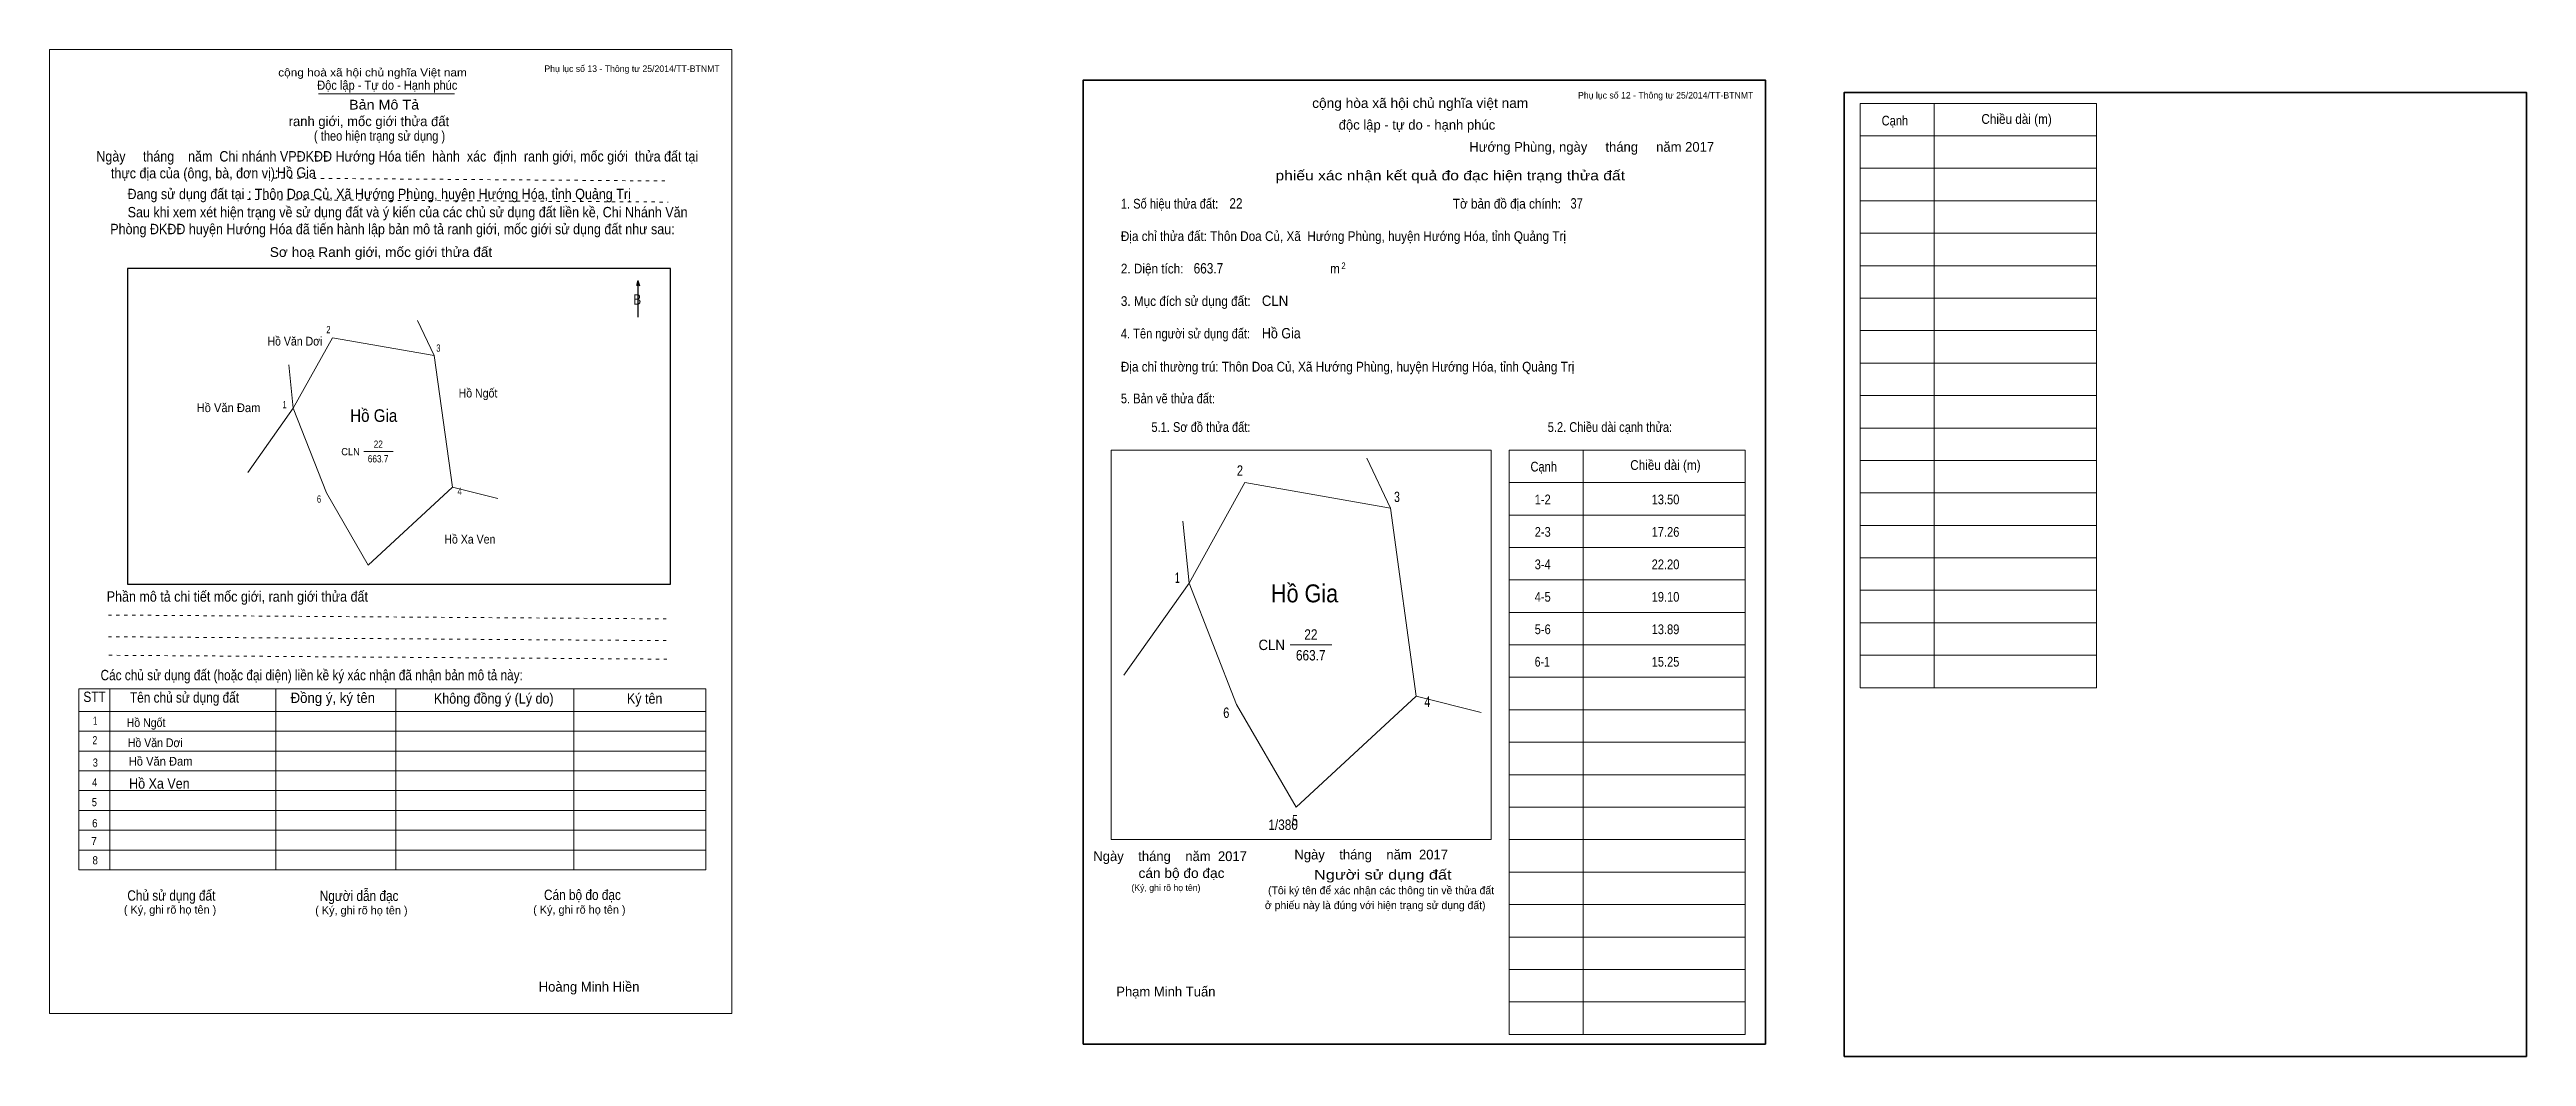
# Model space of a CAD drawing. Header units: centimetres. Extents: x 8 to 84.3, y -1.9 to 29.1.
import ezdxf
from ezdxf.enums import TextEntityAlignment as Align

# ---------------------------------------------------------------- set-up
doc = ezdxf.new("R2010")
doc.units = ezdxf.units.CM
doc.header["$LTSCALE"] = 0.12
doc.linetypes.add('DOTTED', pattern=[1.5, 0.3, -1.2])
for name, color, linetype, lineweight in [('1', 7, 'Continuous', 13), ('33', 7, 'Continuous', 13), ('6', 7, 'Continuous', 13), ('62', 7, 'Continuous', 13), ('63', 7, 'Continuous', 13)]:
    doc.layers.add(name, color=color, linetype=linetype, lineweight=lineweight)
for name, color, linetype in [('2', 7, 'Continuous'), ('30', 7, 'Continuous'), ('32', 7, 'Continuous'), ('34', 7, 'Continuous')]:
    doc.layers.add(name, color=color, linetype=linetype)

msp = doc.modelspace()

# ---------------------------------------------------------------- linework, layer by layer
at = {"layer": '1'}
msp.add_lwpolyline([(29.04, -0.61), (29.04, 29.09), (8.04, 29.09), (8.04, -0.61)], close=True, dxfattribs=at)
at = {"layer": '33'}
for p, q in [((17.72, 16.71), (18.62, 16.71)), ((46.23, 10.75), (47.51, 10.75))]:
    msp.add_line(p, q, dxfattribs=at)
at = {"layer": '6'}
for p, q in [((19.88, 19.66), (19.37, 20.74)), ((15.54, 18.04), (15.41, 19.38)), ((14.14, 16.06), (15.54, 18.04)), ((49.32, 14.96), (48.59, 16.5)), ((20.44, 15.61), (17.85, 13.21)), ((43.12, 12.65), (42.93, 14.56)), ((41.11, 9.82), (43.12, 12.65)), ((50.11, 9.17), (46.42, 5.75))]:
    msp.add_line(p, q, dxfattribs=at)
for points in [[(19.88, 19.66), (16.75, 20.21), (15.54, 18.04)], [(19.88, 19.66), (20.44, 15.61), (21.84, 15.26)], [(15.54, 18.04), (16.57, 15.43), (17.85, 13.21)], [(49.32, 14.96), (44.84, 15.75), (43.12, 12.65)], [(49.32, 14.96), (50.11, 9.17), (52.11, 8.67)], [(43.12, 12.65), (44.58, 8.91), (46.42, 5.75)]]:
    msp.add_lwpolyline(points, dxfattribs=at)
at = {"layer": '62'}
for p, q in [((16.32, 27.72), (20.51, 27.72)), ((8.94, 9.4), (28.24, 9.4)), ((8.94, 3.82), (8.94, 9.4)), ((9.9, 3.82), (9.9, 9.4)), ((15.01, 3.82), (15.01, 9.38)), ((18.7, 3.82), (18.7, 9.38)), ((24.18, 3.82), (24.18, 9.4)), ((28.24, 3.82), (28.24, 9.4)), ((8.94, 8.7), (28.24, 8.7)), ((8.94, 8.09), (28.24, 8.09)), ((8.94, 7.48), (28.24, 7.48)), ((8.94, 6.87), (28.24, 6.87)), ((8.94, 6.26), (28.24, 6.26)), ((8.94, 5.65), (28.24, 5.65)), ((8.94, 5.04), (28.24, 5.04)), ((8.94, 4.43), (28.24, 4.43)), ((8.94, 3.82), (28.24, 3.82))]:
    msp.add_line(p, q, dxfattribs=at)
at = {"layer": '62', "linetype": 'DOTTED'}
for p, q in [((14.13, 24.47), (27.08, 24.39)), ((14.93, 25.13), (26.99, 25.04)), ((9.85, 11.67), (27.02, 11.55)), ((9.85, 11), (27.02, 10.88)), ((9.87, 10.43), (27.04, 10.31))]:
    msp.add_line(p, q, dxfattribs=at)
at = {"layer": '62', "lineweight": 25}
for p, q in [((26.15, 21.96), (26.11, 21.81)), ((26.15, 21.97), (26.15, 20.84)), ((26.15, 21.96), (26.2, 21.81))]:
    msp.add_line(p, q, dxfattribs=at)
msp.add_lwpolyline([(10.44, 12.62), (27.16, 12.62), (27.16, 22.34), (10.44, 22.34)], close=True, dxfattribs=at)
at = {"layer": '63'}
for p, q in [((63.78, 27.43), (71.05, 27.43)), ((63.78, 9.43), (63.78, 27.43)), ((66.06, 9.43), (66.06, 27.43)), ((71.05, 9.43), (71.05, 27.43)), ((63.78, 26.43), (71.05, 26.43)), ((63.78, 25.43), (71.05, 25.43)), ((63.78, 24.43), (71.05, 24.43)), ((63.78, 23.43), (71.05, 23.43)), ((63.78, 22.43), (71.05, 22.43)), ((63.78, 21.43), (71.05, 21.43)), ((63.78, 20.43), (71.05, 20.43)), ((63.78, 19.43), (71.05, 19.43)), ((63.78, 18.43), (71.05, 18.43)), ((63.78, 17.43), (71.05, 17.43)), ((40.72, 16.75), (52.42, 16.75)), ((40.72, 4.75), (40.72, 16.75)), ((52.42, 4.75), (52.42, 16.75)), ((52.97, 16.75), (60.24, 16.75)), ((52.97, -1.25), (52.97, 16.75)), ((55.25, -1.25), (55.25, 16.75)), ((60.24, -1.25), (60.24, 16.75)), ((63.78, 16.43), (71.05, 16.43)), ((52.97, 15.75), (60.24, 15.75)), ((63.78, 15.43), (71.05, 15.43)), ((52.97, 14.75), (60.24, 14.75)), ((52.97, 13.75), (60.24, 13.75)), ((63.78, 14.43), (71.05, 14.43)), ((63.78, 13.43), (71.05, 13.43)), ((52.97, 12.75), (60.24, 12.75)), ((63.78, 12.43), (71.05, 12.43)), ((52.97, 11.75), (60.24, 11.75)), ((52.97, 10.75), (60.24, 10.75)), ((63.78, 11.43), (71.05, 11.43)), ((63.78, 10.43), (71.05, 10.43)), ((52.97, 9.75), (60.24, 9.75)), ((63.78, 9.43), (71.05, 9.43)), ((52.97, 8.75), (60.24, 8.75)), ((52.97, 7.75), (60.24, 7.75)), ((52.97, 6.75), (60.24, 6.75)), ((52.97, 5.75), (60.24, 5.75)), ((40.72, 4.75), (52.42, 4.75)), ((52.97, 4.75), (60.24, 4.75)), ((52.97, 3.75), (60.24, 3.75)), ((52.97, 2.75), (60.24, 2.75)), ((52.97, 1.75), (60.24, 1.75)), ((52.97, 0.75), (60.24, 0.75)), ((52.97, -0.25), (60.24, -0.25)), ((52.97, -1.25), (60.24, -1.25))]:
    msp.add_line(p, q, dxfattribs=at)
at = {"layer": '63', "lineweight": 35}
for points in [[(39.86, -1.55), (39.86, 28.15), (60.86, 28.15), (60.86, -1.55)], [(63.29, -1.93), (63.29, 27.77), (84.29, 27.77), (84.29, -1.93)]]:
    msp.add_lwpolyline(points, close=True, dxfattribs=at)

# ---------------------------------------------------------------- texts
at = {"layer": '2'}
for s, height, width, p in [('Hồ Văn Dơi', 0.27, 0.9, (15.595, 19.97)), ('Hồ Ngốt', 0.27, 0.9, (21.23, 18.37)), ('Hồ Văn Đam', 0.27, 0.95, (13.55, 17.92)), ('Hồ Gia', 0.3868, 0.9, (18.02, 17.62)), ('Hồ Xa Ven', 0.27, 0.9, (20.98, 13.87)), ('Hồ Gia', 0.5525, 0.9, (46.675, 12.06)), ('Hồ Ngốt', 0.27, 0.9, (11.01, 8.22)), ('Hồ Văn Dơi', 0.27, 0.9, (11.295, 7.6)), ('Hồ Văn Đam', 0.27, 0.95, (11.46, 7.03))]:
    msp.add_text(s, height=height, dxfattribs=dict(at, width=width)).set_placement(p, align=Align.CENTER)
at = {"layer": '30'}
for s, height, width, p in [('1-2', 0.3, 0.85, (53.76, 15.08)), ('13.50', 0.3, 0.85, (57.36, 15.08)), ('2-3', 0.3, 0.85, (53.76, 14.08)), ('17.26', 0.3, 0.85, (57.36, 14.08)), ('3-4', 0.3, 0.85, (53.76, 13.08)), ('22.20', 0.3, 0.85, (57.36, 13.08)), ('4-5', 0.3, 0.85, (53.76, 12.08)), ('19.10', 0.3, 0.85, (57.36, 12.08)), ('5-6', 0.3, 0.85, (53.76, 11.08)), ('13.89', 0.3, 0.85, (57.36, 11.08)), ('6-1', 0.3, 0.8, (53.76, 10.08)), ('15.25', 0.3, 0.85, (57.36, 10.08)), ('1/380', 0.32, 0.85, (45.56, 5.05))]:
    msp.add_text(s, height=height, dxfattribs=dict(at, width=width)).set_placement(p)
at = {"layer": '32'}
for s, height, width, p in [('2', 0.224, 0.75, (16.625, 20.35)), ('3', 0.224, 0.7, (20.01, 19.78)), ('1', 0.224, 0.65, (15.275, 18.04)), ('2', 0.32, 0.8, (44.685, 15.96)), ('6', 0.224, 0.75, (16.335, 15.13)), ('4', 0.224, 0.75, (20.665, 15.37)), ('3', 0.32, 0.75, (49.52, 15.15)), ('1', 0.32, 0.65, (42.76, 12.66)), ('4', 0.32, 0.8, (50.455, 8.84)), ('6', 0.32, 0.8, (44.265, 8.5)), ('5', 0.32, 0.75, (46.38, 5.19))]:
    msp.add_text(s, height=height, dxfattribs=dict(at, width=width)).set_placement(p, align=Align.CENTER)
at = {"layer": '33', "width": 0.95}
for height, p in [(0.224, (17.59, 16.59)), (0.32, (46.07, 10.59))]:
    msp.add_text('CLN', height=height, dxfattribs=at).set_placement(p, align=Align.RIGHT)
at = {"layer": '33', "width": 0.85}
for s, height, p in [('22', 0.224, (18.16, 16.82)), ('663.7', 0.224, (18.155, 16.37)), ('22', 0.32, (46.87, 10.91)), ('663.7', 0.32, (46.865, 10.27))]:
    msp.add_text(s, height=height, dxfattribs=at).set_placement(p, align=Align.CENTER)
at = {"layer": '34'}
for s, width, p in [('Hồ Gia', 0.9, (15.04, 25.14)), ('22', 0.85, (44.36, 24.19)), ('37', 0.8, (54.86, 24.19)), ('663.7', 0.85, (43.26, 22.19)), ('CLN', 0.95, (45.36, 21.19)), ('Hồ Gia', 0.9, (45.36, 20.19)), ('Hồ Xa Ven', 0.9, (10.49, 6.32))]:
    msp.add_text(s, height=0.32, dxfattribs=dict(at, width=width)).set_placement(p)
at = {"layer": '62'}
for s, height, width, p in [('cộng hoà xã hội chủ nghĩa Việt nam', 0.2474, 1.1, (15.08, 28.26)), ('Độc lập - Tự do - Hạnh phúc', 0.2828, 0.9, (16.28, 27.85)), ('Bản Mô Tả', 0.3, 1.1, (17.26, 27.24)), ('Ngày     tháng    năm  Chi nhánh VPĐKĐĐ Hướng Hóa tiến  hành  xác  định  ranh giới, mốc giới  thửa đất tại ', 0.32, 0.9, (9.48, 25.64)), ('( theo hiện trạng sử dụng )', 0.3, 0.85, (16.18, 26.28)), ('thực địa của (ông, bà, đơn vị): ', 0.32, 0.9, (9.93, 25.12)), ('Đang sử dụng đất tại : Thôn Doa Củ, Xã Hướng Phùng, huyện Hướng Hóa, tỉnh Quảng Trị', 0.32, 0.9, (10.44, 24.48)), ('Phòng ĐKĐĐ huyện Hướng Hóa đã tiến hành lập bản mô tả ranh giới, mốc giới sử dụng đất như sau:', 0.32, 0.9, (9.91, 23.4)), ('     Sau khi xem xét hiện trạng về sử dụng đất và ý kiến của các chủ sử dụng đất liền kề, Chi Nhánh Văn ', 0.32, 0.9, (9.91, 23.92)), ('Sơ hoạ Ranh giới, mốc giới thửa đất', 0.3, 1.05, (14.82, 22.7)), ('B', 0.32, 0.85, (26.01, 21.23)), ('Phần mô tả chi tiết mốc giới, ranh giới thửa đất ', 0.32, 0.9, (9.8, 12.08)), ('Các chủ sử dụng đất (hoặc đại diện) liền kề ký xác nhận đã nhận bản mô tả này:', 0.32, 0.85, (9.61, 9.66))]:
    msp.add_text(s, height=height, dxfattribs=dict(at, width=width)).set_placement(p)
msp.add_text('ranh giới, mốc giới thửa đất', height=0.3, dxfattribs=at).set_placement((15.4, 26.73))
for s, height, width, p in [('STT', 0.32, 0.85, (9.425, 8.99)), ('Tên chủ sử dụng đất', 0.32, 0.85, (12.195, 8.97)), ('Đồng ý, ký tên', 0.32, 0.95, (16.76, 8.96)), ('Không đồng ý (Lý do)', 0.32, 0.9, (21.715, 8.94)), ('Ký tên', 0.32, 0.9, (26.36, 8.94)), ('1', 0.25, 0.7, (9.445, 8.29)), ('2', 0.25, 0.8, (9.435, 7.69)), ('3', 0.25, 0.85, (9.45, 7)), ('4', 0.25, 0.85, (9.43, 6.39)), ('5', 0.25, 0.85, (9.42, 5.78)), ('6', 0.25, 0.9, (9.435, 5.13)), ('7', 0.25, 0.95, (9.41, 4.58)), ('8', 0.25, 0.9, (9.445, 3.99)), ('Chủ sử dụng đất', 0.32, 0.85, (11.79, 2.87)), ('Người dẫn đạc', 0.32, 0.85, (17.57, 2.86)), ('Cán bộ đo đạc', 0.32, 0.85, (24.445, 2.89))]:
    msp.add_text(s, height=height, dxfattribs=dict(at, width=width)).set_placement(p, align=Align.CENTER)
for p in [(11.75, 2.47), (17.64, 2.45), (24.35, 2.47)]:
    msp.add_text('( Ký, ghi rõ họ tên )', height=0.25, dxfattribs=at).set_placement(p, align=Align.CENTER)
at = {"layer": '63'}
for s, height, p in [('Phụ lục số 13 - Thông tư 25/2014/TT-BTNMT', 0.2, (28.67, 28.4)), ('Phụ lục số 12 - Thông tư 25/2014/TT-BTNMT', 0.2, (60.49, 27.58)), ('Ngày    tháng    năm  2017', 0.3, (44.9, 4.09)), ('Ngày    tháng    năm  2017', 0.3, (51.09, 4.14)), ('(Ký, ghi rõ họ tên)', 0.2, (43.47, 3.17))]:
    msp.add_text(s, height=height, dxfattribs=at).set_placement(p, align=Align.RIGHT)
at = {"layer": '63', "width": 1.05}
msp.add_text('cộng hòa xã hội chủ nghĩa việt nam', height=0.3, dxfattribs=at).set_placement((50.235, 27.29), align=Align.CENTER)
at = {"layer": '63'}
for s, height, p in [('độc lập - tự do - hạnh phúc', 0.3, (50.135, 26.62)), ('Hướng Phùng, ngày     tháng     năm 2017', 0.3, (55.515, 25.94)), ('(Tôi ký tên để xác nhận các thông tin về thửa đất ', 0.24, (49.075, 3.07)), ('ở phiếu này là đúng với hiện trạng sử dụng đất)', 0.24, (48.85, 2.61)), ('Hoàng Minh Hiền', 0.3, (24.65, 0.07)), ('Phạm Minh Tuấn', 0.3, (42.405, -0.08))]:
    msp.add_text(s, height=height, dxfattribs=at).set_placement(p, align=Align.CENTER)
for s, height, width, p in [('Cạnh', 0.3, 0.85, (64.44, 26.75)), ('Chiều dài (m)', 0.3, 0.9, (67.51, 26.8)), ('1. Số hiệu thửa đất:', 0.3, 0.85, (41.02, 24.19)), ('Tờ bản đồ địa chính:', 0.3, 0.9, (51.24, 24.19)), ('Địa chỉ thửa đất: Thôn Doa Củ, Xã  Hướng Phùng, huyện Hướng Hóa, tỉnh Quảng Trị', 0.3, 0.9, (41.02, 23.19)), ('2. Diện tích:', 0.3, 0.9, (41.02, 22.19)), ('m', 0.3, 0.9, (47.46, 22.19)), ('2', 0.2, 0.8, (47.81, 22.33)), ('3. Mục đích sử dụng đất:', 0.3, 0.9, (41.02, 21.19)), ('4. Tên người sử dụng đất:', 0.3, 0.85, (41.02, 20.19)), ('Địa chỉ thường trú: Thôn Doa Củ, Xã Hướng Phùng, huyện Hướng Hóa, tỉnh Quảng Trị', 0.3, 0.9, (41.02, 19.17)), ('5. Bản vẽ thửa đất:', 0.3, 0.85, (41.02, 18.19)), ('5.1. Sơ đồ thửa đất:', 0.3, 0.85, (41.96, 17.31)), ('5.2. Chiều dài cạnh thửa:', 0.3, 0.85, (54.16, 17.31)), ('Cạnh', 0.3, 0.85, (53.63, 16.09)), ('Chiều dài (m)', 0.3, 0.9, (56.7, 16.14))]:
    msp.add_text(s, height=height, dxfattribs=dict(at, width=width)).set_placement(p)
for s, width, p in [('phiếu xác nhận kết quả đo đạc hiện trạng thửa đất', 1.2, (56.54, 25.06)), ('cán bộ đo đạc', 1.05, (44.21, 3.57)), ('Người sử dụng đất', 1.25, (51.2, 3.52))]:
    msp.add_text(s, height=0.3, dxfattribs=dict(at, width=width)).set_placement(p, align=Align.RIGHT)

doc.saveas('drawing.dxf')
